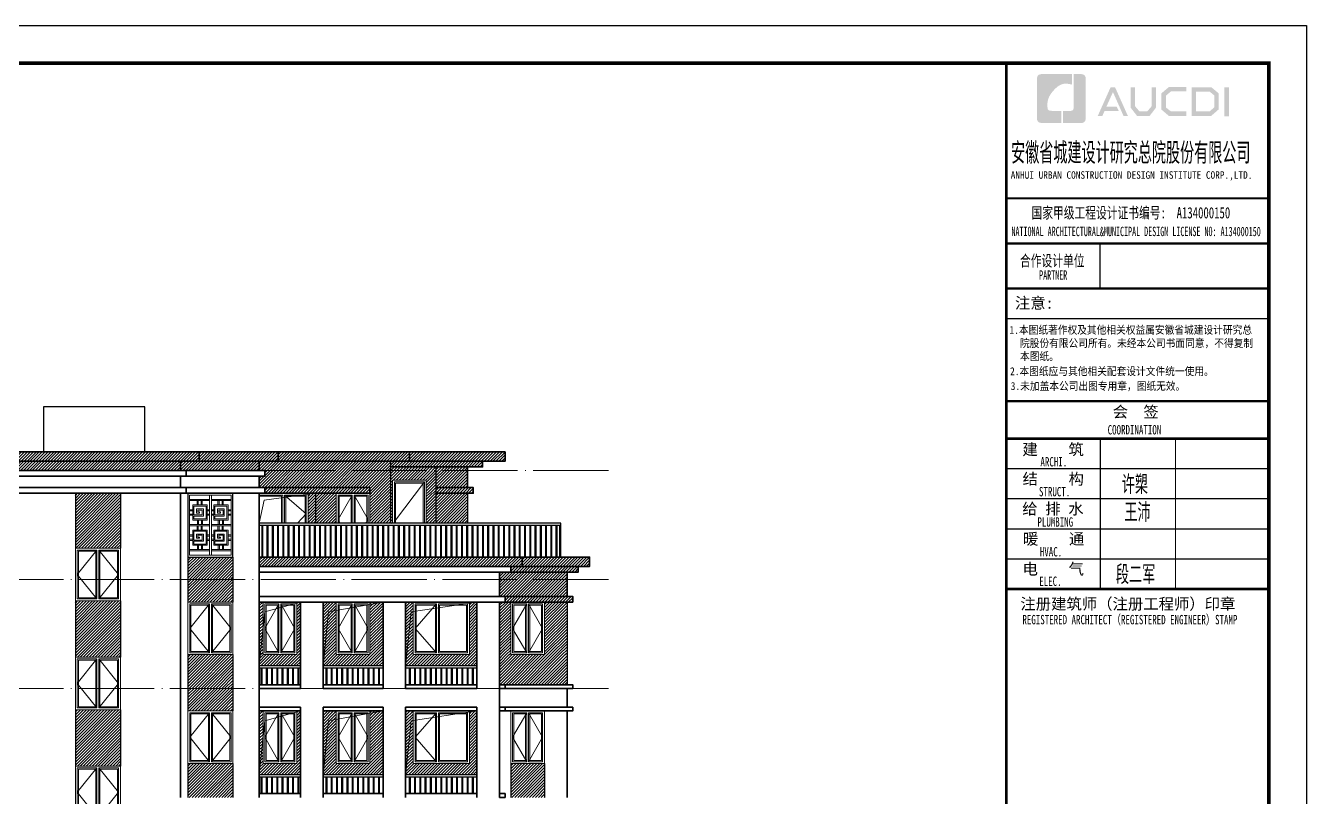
# Model space of a CAD drawing. Extents: x -518115 to 790560, y -210384 to 1628073.
# Drawn here: x 456292 to 490414, y 63640 to 84190 of the extents above; entities that cross this region are included whole.
import ezdxf
from ezdxf.xclip import XClip

# ---------------------------------------------------------------- set-up
doc = ezdxf.new("R2010")
doc.units = 0
doc.header["$LTSCALE"] = 1000
doc.header["$MEASUREMENT"] = 0
doc.header["$XCLIPFRAME"] = 0
doc.linetypes.add('DOTE', pattern=[2.42, 2, -0.2, 0.02, -0.2])
for name, color, linetype in [('3-剖面填充（细）', 250, 'Continuous'), ('Stair-栏杆', 142, 'Continuous'), ('图框', 140, 'Continuous'), ('图签文字', 147, 'Continuous')]:
    doc.layers.add(name, color=color, linetype=linetype)
for name, color, linetype, lineweight in [('DOTE', 19, 'DOTE', 9), ('WINDOW', 144, 'Continuous', 15), ('立面-中轮廓线', 213, 'Continuous', 35), ('立面-普通轮廓', 7, 'Continuous', 18), ('立面-洞口示意', 152, 'Continuous', 13), ('立面-窗开启线', 250, 'Continuous', 13)]:
    doc.layers.add(name, color=color, linetype=linetype, lineweight=lineweight)
doc.layers.add('yichutu', color=7, linetype='Continuous', true_color=0xffffff, plot=False)
doc.styles.add('HT', font='')
doc.styles.add('建筑图签-1', font='', dxfattribs={"width": 0.7})
doc.styles.add('建筑图签-2', font='TXT.shx', dxfattribs={"width": 0.5, "bigfont": 'HZTXT.shx'})
doc.styles.get('HT').set_extended_font_data('SimHei')
doc.styles.get('建筑图签-1').set_extended_font_data('SimHei')
pattern_1 = [(45, (-92167.84, 13864.28), (-39.2886205, 39.2886205), [])]
pattern_2 = [(45, (-92167.84, 31264.28), (-39.2886205, 39.2886205), [])]
pattern_3 = [(45, (-92167.84, 34164.28), (-39.2886205, 39.2886205), [])]

# ---------------------------------------------------------------- blocks, each defined once
blk = doc.blocks.new('A$C608E1335')
at = {"layer": 'WINDOW'}
blk.add_lwpolyline([(50, 50), (850, 50), (850, -2050), (50, -2050)], close=True, dxfattribs=at)
at = {"layer": 'WINDOW', "color": 250}
blk.add_lwpolyline([(80, 20), (820, 20), (820, -2020), (80, -2020)], close=True, dxfattribs=at)
at = {"layer": '立面-普通轮廓'}
blk.add_lwpolyline([(0, 100), (900, 100), (900, -2100), (0, -2100)], close=True, dxfattribs=at)
at = {"layer": '立面-窗开启线', "color": 251, "ltscale": 0.5, "true_color": 0x636466}
blk.add_lwpolyline([(850, 50), (50, -1000), (850, -2050)], dxfattribs=at)
blk = doc.blocks.new('yct-841-594-84100-59399.9999999999-100-1000.0')
at = {"layer": 'yichutu', "color": 7, "true_color": 0xffffff}
blk.add_lwpolyline([(0, 0), (0, 59400), (84100, 59400), (84100, 0)], close=True, dxfattribs=at)
blk = doc.blocks.new('院标1')
h = blk.add_hatch(color=150)
h.dxf.hatch_style = 1
h.set_gradient(color1=(33, 113, 253), color2=(33, 113, 253), tint=1, name='INVCURVED')
edge = h.paths.add_edge_path()
edge.add_spline(control_points=[(116373, 648379), (116379, 648379), (116382, 648379), (116391, 648379), (116391, 648379), (116391, 648379), (116616, 648379), (116616, 648379), (116616, 648379), (116616, 648379), (116616, 648054), (116616, 648054), (116616, 648054), (116616, 648054), (116108, 648054), (116108, 648054), (116108, 648054), (116028, 648054), (115963, 648111), (115963, 648199), (115963, 648199), (115963, 648199), (115963, 649215), (115963, 649215), (115963, 649215), (115963, 649295), (116018, 649360), (116108, 649360), (116108, 649360), (116108, 649360), (116897, 649360), (116897, 649360), (116897, 649360), (116897, 649360), (116897, 649080), (116897, 649080), (116897, 649080), (116897, 649080), (116566, 649140), (116356, 648859), (116356, 648859), (116245, 648719), (116240, 648545), (116247, 648466), (116247, 648466), (116254, 648386), (116247, 648466), (116247, 648466), (116247, 648466), (116247, 648466), (116258, 648374), (116373, 648379)], knot_values=[0, 0, 0, 0, 0.071429, 0.071429, 0.071429, 0.107143, 0.142857, 0.142857, 0.142857, 0.178571, 0.214286, 0.214286, 0.214286, 0.25, 0.285714, 0.285714, 0.285714, 0.321429, 0.357143, 0.357143, 0.357143, 0.392857, 0.428571, 0.428571, 0.428571, 0.464286, 0.5, 0.5, 0.5, 0.535714, 0.571429, 0.571429, 0.571429, 0.607143, 0.642857, 0.642857, 0.642857, 0.678571, 0.714286, 0.714286, 0.714286, 0.75, 0.785714, 0.785714, 0.785714, 0.821429, 0.857143, 0.857143, 0.857143, 0.928571, 1, 1, 1, 1], degree=3, periodic=0)
h = blk.add_hatch(color=150)
h.dxf.hatch_style = 1
h.set_gradient(color1=(33, 113, 253), color2=(33, 113, 253), tint=1, name='INVCURVED')
edge = h.paths.add_edge_path()
edge.add_spline(control_points=[(117268, 649215), (117268, 649215), (117268, 648199), (117268, 648199), (117268, 648199), (117268, 648114), (117212, 648054), (117123, 648054), (117123, 648054), (117123, 648054), (116663, 648054), (116663, 648054), (116663, 648054), (116663, 648054), (116663, 648379), (116663, 648379), (116663, 648379), (116663, 648379), (116865, 648379), (116865, 648379), (116865, 648379), (116907, 648379), (116941, 648413), (116941, 648455), (116941, 648455), (116941, 648455), (116941, 649360), (116941, 649360), (116941, 649360), (116941, 649360), (117123, 649360), (117123, 649360), (117123, 649360), (117204, 649360), (117268, 649306), (117268, 649215)], knot_values=[0, 0, 0, 0, 0.1, 0.1, 0.1, 0.15, 0.2, 0.2, 0.2, 0.25, 0.3, 0.3, 0.3, 0.35, 0.4, 0.4, 0.4, 0.45, 0.5, 0.5, 0.5, 0.55, 0.6, 0.6, 0.6, 0.65, 0.7, 0.7, 0.7, 0.75, 0.8, 0.8, 0.8, 0.9, 1, 1, 1, 1], degree=3, periodic=0)
blk = doc.blocks.new('TK')
at = {"layer": '图框'}
h = blk.add_hatch(color=256, dxfattribs=at)
h.paths.add_polyline_path([(547288, 547072), (547414, 547072), (547414, 546302), (547288, 546302)])
h.paths.add_polyline_path([(546536, 546956), (546536, 546430), (546896, 546430), (547020, 546536), (547020, 546855), (546900, 546956)], flags=16)
h.paths.add_polyline_path([(546418, 547074), (546418, 546311), (546940, 546311), (547138, 546482), (547138, 546910), (546943, 547074)])
h.paths.add_polyline_path([(546275, 547077), (546275, 546962), (545868, 546962), (545735, 546851), (545735, 546531), (545868, 546429), (546277, 546429), (546277, 546307), (545813, 546307), (545611, 546481), (545611, 546910), (545809, 547077)])
h.paths.add_polyline_path([(544792, 547075), (544912, 547075), (544912, 546565), (545026, 546433), (545237, 546433), (545351, 546565), (545351, 547075), (545465, 547075), (545465, 546528), (545301, 546311), (544963, 546311), (544792, 546530)])
h.paths.add_polyline_path([(544260, 547074), (544377, 547074), (544719, 546310), (544603, 546310), (544322, 546944), (544147, 546556), (544418, 546556), (544479, 546440), (544098, 546440), (544039, 546308), (543916, 546308)])
for p, q in [((541480, 544114), (548480, 544114)), ((541480, 544114), (548480, 544114)), ((541480, 542914), (548480, 542914))]:
    blk.add_line(p, q, dxfattribs=at)
blk.add_lwpolyline([(465375, 548714), (549475, 548714), (549475, 489314), (465375, 489314)], close=True, dxfattribs=at)
blk.add_lwpolyline([(465375, 548714), (549475, 548714), (549475, 489314), (465375, 489314)], close=True, dxfattribs=at)
at = {"layer": '图框', "const_width": 100}
blk.add_lwpolyline([(548475, 490314), (548475, 547714), (467875, 547714), (467875, 490314)], close=True, dxfattribs=at)
at = {"layer": '图框'}
for points, const_width in [([(541480, 490314), (541480, 547714)], 70), ([(541480, 544114), (548480, 544114)], 60), ([(541480, 542914), (548480, 542914)], 60), ([(541480, 542914), (548480, 542914)], 60), ([(543980, 542914), (543980, 541714)], 35), ([(541480, 541714), (548480, 541714)], 60), ([(541480, 541714), (548480, 541714)], 60), ([(541480, 540913), (548480, 540913)], 35), ([(541488, 538714), (548488, 538714)], 60), ([(541488, 537714), (548488, 537714)], 70), ([(541488, 537714), (548488, 537714)], 70), ([(543988, 537714), (543988, 533714)], 35), ([(545988, 537714), (545988, 533714)], 35), ([(541488, 536914), (548488, 536914)], 35), ([(541488, 536114), (548488, 536114)], 35), ([(541488, 535314), (548488, 535314)], 35), ([(541488, 534514), (548488, 534514)], 35), ([(541488, 533714), (548488, 533714)], 70)]:
    blk.add_lwpolyline(points, dxfattribs=dict(at, const_width=const_width))
blk.add_blockref('院标1', (426331, -101935))
for s, height, style, width, p in [('ANHUI URBAN CONSTRUCTION DESIGN INSTITUTE CORP.,LTD.', 200, '建筑图签-1', 0.91, (541598, 544636)), ('NATIONAL ARCHITECTURAL&MUNICIPAL DESIGN LICENSE NO: A134000150', 250, '建筑图签-1', 0.6, (541617, 543108)), ('PARTNER', 250, '建筑图签-1', 0.6, (542355, 541947)), ('1.本图纸著作权及其他相关权益属安徽省城建设计研究总', 210, 'HT', 0.88, (541566, 540507)), ('院股份有限公司所有。未经本公司书面同意，不得复制', 210, 'HT', 0.88, (541845, 540153)), ('本图纸。', 210, 'HT', 0.88, (541845, 539803)), (' 2.本图纸应与其他相关配套设计文件统一使用。 ', 210, 'HT', 0.88, (541455, 539406)), ('3.未加盖本公司出图专用章，图纸无效。', 210, 'HT', 0.88, (541598, 539011)), ('COORDINATION', 250, '建筑图签-1', 0.7, (544180, 537827)), ('ARCHI.', 250, '建筑图签-1', 0.7, (542389, 536975)), ('STRUCT.', 250, '建筑图签-1', 0.7, (542350, 536179)), ('PLUMBING', 250, '建筑图签-1', 0.7, (542309, 535372)), ('HVAC.', 250, '建筑图签-1', 0.7, (542374, 534579)), ('ELEC.', 250, '建筑图签-1', 0.7, (542358, 533794)), ('REGISTERED ARCHITECT（REGISTERED ENGINEER）STAMP', 250, '建筑图签-1', 0.7, (541909, 532772))]:
    blk.add_text(s, height=height, dxfattribs=dict(at, style=style, width=width)).set_placement(p)
at = {"layer": '图签文字', "color": 7, "style": '建筑图签-1'}
for s, height, width, p in [('安徽省城建设计研究总院股份有限公司', 500, 0.55, (541608, 545091)), ('国家甲级工程设计证书编号:  A134000150', 300, 0.7, (542152, 543581)), ('合作设计单位', 300, 0.7, (541845, 542304))]:
    blk.add_text(s, height=height, dxfattribs=dict(at, width=width)).set_placement(p)
for s, p in [('注意:', (541711, 541177)), ('会  签', (544315, 538281)), ('建    筑', (541910, 537280)), ('结    构', (541914, 536493)), ('给 排 水', (541905, 535699)), ('暖    通', (541923, 534896)), ('电    气', (541913, 534096)), ('注册建筑师（注册工程师）印章', (541855, 533167))]:
    blk.add_text(s, height=300, dxfattribs=at).set_placement(p)
at = {"layer": '图签文字', "color": 1, "style": '建筑图签-2', "width": 0.7}
for s, p in [('许槊', (544555, 536242)), ('王沛', (544626, 535501)), ('段二军', (544401, 533845))]:
    blk.add_text(s, height=500, dxfattribs=at).set_placement(p)
blk = doc.blocks.new('A$C666104A2')
at = {"layer": '立面-窗开启线', "color": 36, "ltscale": 0.5, "true_color": 0x88471b}
for p, q in [((0, -1700), (0, 0)), ((0, 0), (1200, 0)), ((1200, 0), (1200, -1700)), ((1155, -53), (45, -53)), ((45, -1647), (45, -53)), ((578, -164), (45, -164)), ((45, -196), (578, -196)), ((512, -313), (131, -313)), ((131, -313), (131, -717)), ((242, -313), (242, -196)), ((272, -196), (272, -313)), ((351, -313), (351, -196)), ((381, -196), (381, -313)), ((512, -717), (512, -313)), ((578, -53), (578, -1647)), ((629, -1647), (629, -53)), ((1155, -164), (629, -164)), ((629, -196), (1155, -196)), ((1070, -313), (689, -313)), ((689, -313), (689, -717)), ((800, -313), (800, -196)), ((830, -196), (830, -313)), ((909, -313), (909, -196)), ((939, -196), (939, -313)), ((1070, -717), (1070, -313)), ((1155, -53), (1155, -1647)), ((131, -441), (45, -441)), ((45, -473), (131, -473)), ((131, -558), (45, -558)), ((45, -589), (131, -589)), ((161, -577), (161, -345)), ((481, -345), (161, -345)), ((381, -577), (161, -577)), ((410, -610), (161, -610)), ((161, -684), (161, -610)), ((410, -420), (232, -420)), ((232, -529), (232, -420)), ((305, -529), (232, -529)), ((381, -452), (262, -452)), ((262, -497), (262, -452)), ((305, -497), (262, -497)), ((305, -529), (305, -497)), ((381, -577), (381, -452)), ((410, -610), (410, -420)), ((481, -684), (481, -345)), ((511, -473), (511, -441)), ((511, -441), (578, -441)), ((578, -473), (511, -473)), ((511, -589), (511, -558)), ((511, -558), (578, -558)), ((578, -589), (511, -589)), ((689, -441), (629, -441)), ((629, -473), (689, -473)), ((689, -558), (629, -558)), ((629, -589), (689, -589)), ((720, -577), (720, -345)), ((1039, -345), (720, -345)), ((939, -577), (720, -577)), ((969, -610), (720, -610)), ((720, -684), (720, -610)), ((969, -420), (790, -420)), ((790, -529), (790, -420)), ((863, -529), (790, -529)), ((939, -452), (820, -452)), ((820, -497), (820, -452)), ((863, -497), (820, -497)), ((863, -529), (863, -497)), ((939, -577), (939, -452)), ((969, -610), (969, -420)), ((1039, -684), (1039, -345)), ((1069, -473), (1069, -441)), ((1069, -441), (1155, -441)), ((1155, -473), (1069, -473)), ((1069, -589), (1069, -558)), ((1069, -558), (1155, -558)), ((1155, -589), (1069, -589)), ((578, -834), (45, -834)), ((45, -866), (578, -866)), ((131, -717), (512, -717)), ((512, -983), (131, -983)), ((131, -983), (131, -1386)), ((481, -684), (161, -684)), ((161, -1247), (161, -1015)), ((481, -1015), (161, -1015)), ((242, -983), (242, -866)), ((250, -717), (250, -834)), ((272, -866), (272, -983)), ((280, -834), (280, -717)), ((351, -983), (351, -866)), ((360, -717), (360, -834)), ((381, -866), (381, -983)), ((390, -834), (390, -717)), ((481, -1354), (481, -1015)), ((512, -1386), (512, -983)), ((1155, -834), (629, -834)), ((629, -866), (1155, -866)), ((689, -717), (1070, -717)), ((1070, -983), (689, -983)), ((689, -983), (689, -1386)), ((1039, -684), (720, -684)), ((720, -1247), (720, -1015)), ((1039, -1015), (720, -1015)), ((800, -983), (800, -866)), ((808, -717), (808, -834)), ((830, -866), (830, -983)), ((838, -834), (838, -717)), ((909, -983), (909, -866)), ((919, -717), (919, -834)), ((939, -866), (939, -983)), ((949, -834), (949, -717)), ((1039, -1354), (1039, -1015)), ((1070, -1386), (1070, -983)), ((131, -1111), (45, -1111)), ((45, -1143), (131, -1143)), ((131, -1227), (45, -1227)), ((45, -1259), (131, -1259)), ((381, -1247), (161, -1247)), ((410, -1279), (161, -1279)), ((161, -1354), (161, -1279)), ((481, -1354), (161, -1354)), ((410, -1090), (232, -1090)), ((232, -1199), (232, -1090)), ((305, -1199), (232, -1199)), ((381, -1122), (262, -1122)), ((262, -1167), (262, -1122)), ((305, -1167), (262, -1167)), ((305, -1199), (305, -1167)), ((381, -1247), (381, -1122)), ((410, -1279), (410, -1090)), ((511, -1143), (511, -1111)), ((511, -1111), (578, -1111)), ((578, -1143), (511, -1143)), ((511, -1259), (511, -1227)), ((511, -1227), (578, -1227)), ((578, -1259), (511, -1259)), ((689, -1111), (629, -1111)), ((629, -1143), (689, -1143)), ((689, -1227), (629, -1227)), ((629, -1259), (689, -1259)), ((939, -1247), (720, -1247)), ((969, -1279), (720, -1279)), ((720, -1354), (720, -1279)), ((1039, -1354), (720, -1354)), ((969, -1090), (790, -1090)), ((790, -1199), (790, -1090)), ((863, -1199), (790, -1199)), ((939, -1122), (820, -1122)), ((820, -1167), (820, -1122)), ((863, -1167), (820, -1167)), ((863, -1199), (863, -1167)), ((939, -1247), (939, -1122)), ((969, -1279), (969, -1090)), ((1069, -1143), (1069, -1111)), ((1069, -1111), (1155, -1111)), ((1155, -1143), (1069, -1143)), ((1069, -1259), (1069, -1227)), ((1069, -1227), (1155, -1227)), ((1155, -1259), (1069, -1259)), ((0, -1700), (1200, -1700)), ((578, -1503), (45, -1503)), ((45, -1535), (578, -1535)), ((45, -1647), (1155, -1647)), ((131, -1386), (512, -1386)), ((250, -1386), (250, -1503)), ((280, -1503), (280, -1386)), ((360, -1386), (360, -1503)), ((390, -1503), (390, -1386)), ((1155, -1503), (629, -1503)), ((629, -1535), (1155, -1535)), ((689, -1386), (1070, -1386)), ((808, -1386), (808, -1503)), ((838, -1503), (838, -1386)), ((919, -1386), (919, -1503)), ((949, -1503), (949, -1386))]:
    blk.add_line(p, q, dxfattribs=at)
blk = doc.blocks.new('A$C1B273453')
at = {"layer": 'WINDOW'}
for points in [[(50, 1350), (575, 1350), (575, 50), (50, 50)], [(1150, 1350), (625, 1350), (625, 50), (1150, 50)]]:
    blk.add_lwpolyline(points, close=True, dxfattribs=at)
at = {"layer": 'WINDOW', "color": 250}
for points in [[(80, 1320), (545, 1320), (545, 80), (80, 80)], [(1120, 1320), (655, 1320), (655, 80), (1120, 80)]]:
    blk.add_lwpolyline(points, close=True, dxfattribs=at)
at = {"layer": '立面-普通轮廓'}
blk.add_lwpolyline([(1200, 1400), (0, 1400), (0, 0), (1200, 0)], close=True, dxfattribs=at)
at = {"layer": '立面-窗开启线', "color": 251, "ltscale": 0.5, "true_color": 0x636466}
for points in [[(575, 1350), (50, 700), (575, 50)], [(625, 1350), (1150, 700), (625, 50)]]:
    blk.add_lwpolyline(points, dxfattribs=at)
blk = doc.blocks.new('A$C1F9D7F8A')
at = {"layer": 'WINDOW'}
for points in [[(-1450, 1350), (-875, 1350), (-875, 50), (-1450, 50)], [(-50, 1350), (-825, 1350), (-825, 50), (-50, 50)]]:
    blk.add_lwpolyline(points, close=True, dxfattribs=at)
at = {"layer": 'WINDOW', "color": 250}
for points in [[(-1420, 1320), (-905, 1320), (-905, 80), (-1420, 80)], [(-80, 1320), (-795, 1320), (-795, 80), (-80, 80)]]:
    blk.add_lwpolyline(points, close=True, dxfattribs=at)
at = {"layer": '立面-普通轮廓'}
blk.add_lwpolyline([(0, 1400), (-1500, 1400), (-1500, 0), (0, 0)], close=True, dxfattribs=at)
at = {"layer": '立面-窗开启线', "color": 251, "ltscale": 0.5, "true_color": 0x636466}
blk.add_lwpolyline([(-875, 1350), (-1450, 700), (-875, 50)], dxfattribs=at)
blk = doc.blocks.new('A$C318717E3')
at = {"layer": 'WINDOW'}
for points in [[(50, 1350), (425, 1350), (425, 50), (50, 50)], [(850, 1350), (475, 1350), (475, 50), (850, 50)]]:
    blk.add_lwpolyline(points, close=True, dxfattribs=at)
at = {"layer": 'WINDOW', "color": 250}
for points in [[(80, 1320), (395, 1320), (395, 80), (80, 80)], [(820, 1320), (505, 1320), (505, 80), (820, 80)]]:
    blk.add_lwpolyline(points, close=True, dxfattribs=at)
at = {"layer": '立面-普通轮廓'}
blk.add_lwpolyline([(0, 1400), (900, 1400), (900, 0), (0, 0)], close=True, dxfattribs=at)
at = {"layer": '立面-窗开启线', "color": 251, "ltscale": 0.5, "true_color": 0x636466}
for points in [[(425, 1350), (50, 700), (425, 50)], [(475, 1350), (850, 700), (475, 50)]]:
    blk.add_lwpolyline(points, dxfattribs=at)
blk = doc.blocks.new('A$C043C10FA')
at = {"layer": 'WINDOW'}
for points in [[(50, -50), (625, -50), (625, -1175), (50, -1175)], [(675, -50), (1725, -50), (1725, -1175), (675, -1175)], [(2350, -50), (1775, -50), (1775, -1175), (2350, -1175)], [(50, -1225), (2350, -1225), (2350, -1650), (50, -1650)]]:
    blk.add_lwpolyline(points, close=True, dxfattribs=at)
at = {"layer": 'WINDOW', "color": 250}
for points in [[(80, -80), (595, -80), (595, -1145), (80, -1145)], [(705, -80), (1695, -80), (1695, -1145), (705, -1145)], [(2320, -80), (1805, -80), (1805, -1145), (2320, -1145)], [(80, -1255), (2320, -1255), (2320, -1620), (80, -1620)]]:
    blk.add_lwpolyline(points, close=True, dxfattribs=at)
at = {"layer": '立面-普通轮廓'}
blk.add_lwpolyline([(0, 0), (2400, 0), (2400, -1700), (0, -1700)], close=True, dxfattribs=at)
at = {"layer": '立面-窗开启线', "color": 251, "ltscale": 0.5, "true_color": 0x636466}
for points in [[(625, -50), (50, -550), (625, -1175)], [(1775, -50), (2350, -550), (1775, -1175)]]:
    blk.add_lwpolyline(points, dxfattribs=at)
blk = doc.blocks.new('HFHFHHTHFHF')
blk.add_blockref('A$C1B273453', (549784, 34711))

msp = doc.modelspace()

# ---------------------------------------------------------------- hatches: boundary and pattern name
at = {"layer": '3-剖面填充（细）'}
h = msp.add_hatch(dxfattribs=at)
h.set_pattern_fill('ANSI31', color=256, scale=35)
h.set_pattern_definition([(45, (7750, 26564.28), (-39.2886205, 39.2886205), [])])
h.paths.add_polyline_path([(462516.6, 72340.3), (453716.6, 72340.3), (453716.6, 72590.3), (447866.6, 72590.3), (447866.6, 72840.3), (469066.6, 72840.3), (469066.6, 72590.3), (462516.6, 72590.3)])
h = msp.add_hatch(dxfattribs=at)
h.set_pattern_fill('ANSI31', color=256, scale=35)
h.set_pattern_definition([(45, (-96769.42, 37037.277), (-39.2886205, 39.2886205), [])])
h.paths.add_polyline_path([(466966.6, 72090.3), (466966.6, 71740.3), (468216.6, 71740.3), (468216.5, 71890.3), (468066.6, 71890.3), (468066.6, 72440.3), (468466.6, 72440.3), (468466.6, 72590.3), (462516.2, 72590.3), (462516.4, 72340.3), (462666.6, 72340.3), (462666.6, 72190.3), (462516.5, 72190.3), (462516.8, 71890.3), (462666.6, 71890.3), (462666.6, 71740.3), (466066.6, 71740.3), (466066.6, 72090.3)])
h = msp.add_hatch(dxfattribs=at)
h.set_pattern_fill('ANSI31', color=256, scale=35)
h.set_pattern_definition([(45, (-63169.416, 36187.31), (-39.2886205, 39.2886205), [])])
h.paths.add_polyline_path([(457616.4, 70275.3), (458816.8, 70275.3), (458817.4, 71740.3), (457617, 71740.3)])
h = msp.add_hatch(dxfattribs=at)
h.set_pattern_fill('ANSI31', color=256, scale=35)
h.set_pattern_definition([(45, (-2299.99, 25464.264), (-39.2886205, 39.2886205), [])])
h.paths.add_polyline_path([(464566.6, 70940.3), (464566.6, 71740.3), (463816.6, 71740.3), (463816.6, 70940.3)])
h = msp.add_hatch(dxfattribs=at)
h.set_pattern_fill('ANSI31', color=256, scale=35)
h.set_pattern_definition([(45, (-3750, 25464.264), (-39.2886205, 39.2886205), [])])
h.paths.add_polyline_path([(466066.6, 70940.3), (466066.6, 71740.3), (465466.6, 71740.3), (465466.6, 70940.3)])
h = msp.add_hatch(dxfattribs=at)
h.set_pattern_fill('ANSI31', color=256, scale=35)
h.set_pattern_definition([(45, (-4950, 25464.264), (-39.2886205, 39.2886205), [])])
h.paths.add_polyline_path([(468066.6, 70940.3), (468066.6, 71740.3), (466966.6, 71740.3), (466966.6, 70940.3)])
h = msp.add_hatch(dxfattribs=at)
h.set_pattern_fill('ANSI31', color=256, scale=35)
h.set_pattern_definition([(45, (-60169.42, 36187.28), (-39.2886205, 39.2886205), [])])
h.paths.add_polyline_path([(461816.6, 70340.3), (461816.6, 70040.3), (460616.6, 70040.3), (460616.6, 70340.3), (460616.4, 70340.3), (460616.2, 69440.3), (461816.6, 69440.3), (461816.8, 70340.3)])
h = msp.add_hatch(dxfattribs=at)
h.set_pattern_fill('ANSI31', color=256, scale=35)
h.set_pattern_definition([(45, (-2650, 23764.28), (-39.2886205, 39.2886205), [])])
h.paths.add_polyline_path([(462516.6, 69790.3), (469216.6, 69790.3), (469216.6, 69640.3), (468916.6, 69640.3), (468916.6, 68990.3), (469066.6, 68990.3), (469066.6, 68840.3), (470866.6, 68840.3), (470866.6, 68990.3), (470716.6, 68990.3), (470716.6, 69640.3), (471016.6, 69640.3), (471016.6, 69790.3), (471316.6, 69790.3), (471316.6, 70040.3), (462516.6, 70040.3), (462516.6, 69790.3)])
h = msp.add_hatch(dxfattribs=at)
h.set_pattern_fill('ANSI31', color=256, scale=35)
h.set_pattern_definition([(45, (-91369.42, 35587.28), (-39.2886205, 39.2886205), [])])
h.paths.add_polyline_path([(460616.1, 69440.3), (461816.4, 69440.3), (461817, 68840.3), (460616.6, 68840.3)])
h = msp.add_hatch(dxfattribs=at)
h.set_pattern_fill('ANSI31', color=256, scale=35)
h.set_pattern_definition([(45, (-63169.42, 33322.28), (-39.2886205, 39.2886205), [])])
h.paths.add_polyline_path([(457616.4, 67375.3), (458816.8, 67375.3), (458817.4, 68875.3), (457617, 68875.3)])
h = msp.add_hatch(dxfattribs=at)
h.set_pattern_fill('ANSI31', color=256, scale=35)
h.set_pattern_definition(pattern_3)
h.paths.add_polyline_path([(462616.6, 67440.3), (462516.6, 67440.3), (462516.6, 68840.3), (462616.6, 68840.3)])
h = msp.add_hatch(dxfattribs=at)
h.set_pattern_fill('ANSI31', color=256, scale=35)
h.set_pattern_definition(pattern_3)
h.paths.add_polyline_path([(463616.6, 67440.3), (463516.6, 67440.3), (463516.6, 68840.3), (463616.6, 68840.3)])
h = msp.add_hatch(dxfattribs=at)
h.set_pattern_fill('ANSI31', color=256, scale=35)
h.set_pattern_definition(pattern_3)
h.paths.add_polyline_path([(464566.6, 67440.3), (464216.6, 67440.3), (464216.6, 68840.3), (464566.6, 68840.3)])
h = msp.add_hatch(dxfattribs=at)
h.set_pattern_fill('ANSI31', color=256, scale=35)
h.set_pattern_definition(pattern_3)
h.paths.add_polyline_path([(465816.6, 67440.3), (465466.6, 67440.3), (465466.6, 68840.3), (465816.6, 68840.3)])
h = msp.add_hatch(dxfattribs=at)
h.set_pattern_fill('ANSI31', color=256, scale=35)
h.set_pattern_definition(pattern_3)
h.paths.add_polyline_path([(466616.6, 67440.3), (466416.6, 67440.3), (466416.6, 68840.3), (466616.6, 68840.3)])
h = msp.add_hatch(dxfattribs=at)
h.set_pattern_fill('ANSI31', color=256, scale=35)
h.set_pattern_definition(pattern_3)
h.paths.add_polyline_path([(468316.6, 67440.3), (468116.6, 67440.3), (468116.6, 68840.3), (468316.6, 68840.3)])
h = msp.add_hatch(dxfattribs=at)
h.set_pattern_fill('ANSI31', color=256, scale=35)
h.set_pattern_definition(pattern_1)
h.paths.add_polyline_path([(469216.5, 67440.3), (468916.6, 67440.3), (468916.6, 68840.3), (469216.5, 68840.3)])
h = msp.add_hatch(dxfattribs=at)
h.set_pattern_fill('ANSI31', color=256, scale=35)
h.set_pattern_definition(pattern_1)
h.paths.add_polyline_path([(470716.6, 67440.3), (470116.5, 67440.3), (470116.5, 68840.3), (470716.6, 68840.3)])
h = msp.add_hatch(dxfattribs=at)
h.set_pattern_fill('ANSI31', color=256, scale=35)
h.set_pattern_definition([(45, (-91369.42, 33287.28), (-39.2886205, 39.2886205), [])])
h.paths.add_polyline_path([(461817, 66540.3), (460616.6, 66540.3), (460615.8, 67440.3), (461816.2, 67440.3)])
h = msp.add_hatch(dxfattribs=at)
h.set_pattern_fill('ANSI31', color=256, scale=35)
h.set_pattern_definition(pattern_3)
h.paths.add_polyline_path([(463616.6, 67140.3), (462516.6, 67140.3), (462516.6, 67440.3), (463616.6, 67440.3)])
h = msp.add_hatch(dxfattribs=at)
h.set_pattern_fill('ANSI31', color=256, scale=35)
h.set_pattern_definition(pattern_3)
h.paths.add_polyline_path([(465816.6, 67140.3), (464216.6, 67140.3), (464216.6, 67440.3), (465816.6, 67440.3)])
h = msp.add_hatch(dxfattribs=at)
h.set_pattern_fill('ANSI31', color=256, scale=35)
h.set_pattern_definition(pattern_3)
h.paths.add_polyline_path([(468316.6, 67140.3), (466416.6, 67140.3), (466416.6, 67440.3), (468316.6, 67440.3)])
h = msp.add_hatch(dxfattribs=at)
h.set_pattern_fill('ANSI31', color=256, scale=35)
h.set_pattern_definition(pattern_1)
h.paths.add_polyline_path([(470716.9, 66640.3), (468916.9, 66640.3), (468916.2, 67440.3), (470716.2, 67440.3)])
h = msp.add_hatch(dxfattribs=at)
h.set_pattern_fill('ANSI31', color=256, scale=35)
h.set_pattern_definition([(45, (-91369.42, 32687.28), (-39.2886205, 39.2886205), [])])
h.paths.add_polyline_path([(460616.1, 66540.3), (461816.4, 66540.3), (461817, 65940.3), (460616.6, 65940.3)])
h = msp.add_hatch(dxfattribs=at)
h.set_pattern_fill('ANSI31', color=256, scale=35)
h.set_pattern_definition([(45, (-63169.42, 30422.28), (-39.2886205, 39.2886205), [])])
h.paths.add_polyline_path([(457616.4, 64475.3), (458816.8, 64475.3), (458817.4, 65975.3), (457617, 65975.3)])
h = msp.add_hatch(dxfattribs=at)
h.set_pattern_fill('ANSI31', color=256, scale=35)
h.set_pattern_definition(pattern_2)
h.paths.add_polyline_path([(462616.6, 64540.3), (462516.6, 64540.3), (462516.6, 65940.3), (462616.6, 65940.3)])
h = msp.add_hatch(dxfattribs=at)
h.set_pattern_fill('ANSI31', color=256, scale=35)
h.set_pattern_definition(pattern_2)
h.paths.add_polyline_path([(463616.6, 64540.3), (463516.6, 64540.3), (463516.6, 65940.3), (463616.6, 65940.3)])
h = msp.add_hatch(dxfattribs=at)
h.set_pattern_fill('ANSI31', color=256, scale=35)
h.set_pattern_definition(pattern_2)
h.paths.add_polyline_path([(464566.6, 64540.3), (464216.6, 64540.3), (464216.6, 65940.3), (464566.6, 65940.3)])
h = msp.add_hatch(dxfattribs=at)
h.set_pattern_fill('ANSI31', color=256, scale=35)
h.set_pattern_definition(pattern_2)
h.paths.add_polyline_path([(465816.6, 64540.3), (465466.6, 64540.3), (465466.6, 65940.3), (465816.6, 65940.3)])
h = msp.add_hatch(dxfattribs=at)
h.set_pattern_fill('ANSI31', color=256, scale=35)
h.set_pattern_definition(pattern_2)
h.paths.add_polyline_path([(466616.6, 64540.3), (466416.6, 64540.3), (466416.6, 65940.3), (466616.6, 65940.3)])
h = msp.add_hatch(dxfattribs=at)
h.set_pattern_fill('ANSI31', color=256, scale=35)
h.set_pattern_definition(pattern_2)
h.paths.add_polyline_path([(468316.6, 64540.3), (468116.6, 64540.3), (468116.6, 65940.3), (468316.6, 65940.3)])
h = msp.add_hatch(dxfattribs=at)
h.set_pattern_fill('ANSI31', color=256, scale=35)
h.set_pattern_definition([(45, (-91369.42, 30387.28), (-39.2886205, 39.2886205), [])])
h.paths.add_polyline_path([(461817, 63640.3), (460616.6, 63640.3), (460615.8, 64540.3), (461816.2, 64540.3)])
h = msp.add_hatch(dxfattribs=at)
h.set_pattern_fill('ANSI31', color=256, scale=35)
h.set_pattern_definition(pattern_2)
h.paths.add_polyline_path([(463616.6, 64240.3), (462516.6, 64240.3), (462516.6, 64540.3), (463616.6, 64540.3)])
h = msp.add_hatch(dxfattribs=at)
h.set_pattern_fill('ANSI31', color=256, scale=35)
h.set_pattern_definition(pattern_2)
h.paths.add_polyline_path([(465816.6, 64240.3), (464216.6, 64240.3), (464216.6, 64540.3), (465816.6, 64540.3)])
h = msp.add_hatch(dxfattribs=at)
h.set_pattern_fill('ANSI31', color=256, scale=35)
h.set_pattern_definition(pattern_2)
h.paths.add_polyline_path([(468316.6, 64240.3), (466416.6, 64240.3), (466416.6, 64540.3), (468316.6, 64540.3)])
h = msp.add_hatch(dxfattribs=at)
h.set_pattern_fill('ANSI31', color=256, scale=35)
h.set_pattern_definition([(45, (-99669.325, 30387.28), (-39.2886205, 39.2886205), [])])
h.paths.add_polyline_path([(470116.9, 63640.3), (469216.9, 63640.3), (469216.1, 64540.3), (470116.1, 64540.3)])

# ---------------------------------------------------------------- linework, layer by layer
at = {"color": 7}
for p, q in [((466016.6, 72590.3), (466016.6, 70940.3)), ((467216.6, 72440.3), (467216.6, 70940.3)), ((464016.6, 71740.3), (464016.6, 70940.3)), ((468066.6, 71740.3), (468066.6, 70940.3)), ((470716.6, 68840.3), (470716.6, 66640.5))]:
    msp.add_line(p, q, dxfattribs=at)
msp.add_lwpolyline([(459466.6, 72840.3), (459466.6, 74040.3), (456766.6, 74040.3), (456766.6, 72840.3)], dxfattribs=at)
msp.add_lwpolyline([(461816.6, 71740.3), (460616.6, 71740.3), (460616.6, 70040.3), (461816.6, 70040.3)], close=True)
at = {"layer": '3-剖面填充（细）'}
for p, q in [((457616.6, 71740.3), (457616.6, 70275.3)), ((458816.6, 71740.3), (458816.6, 70275.3)), ((460616.6, 70040.3), (460616.6, 69440.3)), ((461816.6, 70040.3), (461816.6, 69440.3)), ((460616.6, 69440.3), (460616.6, 68840.3)), ((461816.6, 69440.3), (461816.6, 68840.3)), ((457616.6, 68875.3), (457616.6, 67375.3)), ((458816.6, 68875.3), (458816.6, 67375.3)), ((460616.6, 67440.3), (460616.6, 66540.3)), ((461816.6, 67440.3), (461816.6, 66540.3)), ((460616.6, 66540.3), (460616.6, 65940.3)), ((461816.6, 66540.3), (461816.6, 65940.3)), ((457616.6, 65975.3), (457616.6, 64475.3)), ((458816.6, 65975.3), (458816.6, 64475.3)), ((460616.6, 64540.3), (460616.6, 63640.3)), ((461816.6, 64540.3), (461816.6, 63640.3)), ((469216.5, 64540.3), (469216.5, 63640.3)), ((470116.5, 64540.3), (470116.5, 63640.3))]:
    msp.add_line(p, q, dxfattribs=at)
at = {"layer": 'DOTE', "linetype": 'DOTE'}
for p, q in [((471816.6, 72340.3), (419416.6, 72340.3)), ((471816.6, 69440.3), (419416.6, 69440.3)), ((471816.6, 66540.3), (419416.6, 66540.3))]:
    msp.add_line(p, q, dxfattribs=at)
at = {"layer": 'Stair-栏杆'}
for p, q in [((470546.6, 70940.3), (462516.6, 70940.3)), ((470546.6, 70880.3), (462516.6, 70880.3)), ((463616.6, 67140.3), (462516.6, 67140.3)), ((463616.6, 67080.3), (462516.6, 67080.3)), ((465816.6, 67140.3), (464216.6, 67140.3)), ((465816.6, 67080.3), (464216.6, 67080.3)), ((468316.6, 67140.3), (466416.6, 67140.3)), ((468316.6, 67080.3), (466416.6, 67080.3)), ((463616.6, 64240.3), (462516.6, 64240.3)), ((463616.6, 64180.3), (462516.6, 64180.3)), ((465816.6, 64240.3), (464216.6, 64240.3)), ((465816.6, 64180.3), (464216.6, 64180.3)), ((468316.6, 64240.3), (466416.6, 64240.3)), ((468316.6, 64180.3), (466416.6, 64180.3))]:
    msp.add_line(p, q, dxfattribs=at)
for points in [[(462581.6, 70880.3), (462581.6, 70040.3)], [(462611.6, 70040.3), (462611.6, 70880.3)], [(462721.6, 70880.3), (462721.6, 70040.3)], [(462751.6, 70040.3), (462751.6, 70880.3)], [(462861.6, 70880.3), (462861.6, 70040.3)], [(462891.6, 70040.3), (462891.6, 70880.3)], [(463001.6, 70880.3), (463001.6, 70040.3)], [(463031.6, 70040.3), (463031.6, 70880.3)], [(463141.6, 70880.3), (463141.6, 70040.3)], [(463171.6, 70040.3), (463171.6, 70880.3)], [(463281.6, 70880.3), (463281.6, 70040.3)], [(463311.6, 70040.3), (463311.6, 70880.3)], [(463421.6, 70880.3), (463421.6, 70040.3)], [(463451.6, 70040.3), (463451.6, 70880.3)], [(463561.6, 70880.3), (463561.6, 70040.3)], [(463591.6, 70040.3), (463591.6, 70880.3)], [(463701.6, 70880.3), (463701.6, 70040.3)], [(463731.6, 70040.3), (463731.6, 70880.3)], [(463841.6, 70880.3), (463841.6, 70040.3)], [(463871.6, 70040.3), (463871.6, 70880.3)], [(463981.6, 70880.3), (463981.6, 70040.3)], [(464011.6, 70040.3), (464011.6, 70880.3)], [(464121.6, 70880.3), (464121.6, 70040.3)], [(464151.6, 70040.3), (464151.6, 70880.3)], [(464261.6, 70880.3), (464261.6, 70040.3)], [(464291.6, 70040.3), (464291.6, 70880.3)], [(464401.6, 70880.3), (464401.6, 70040.3)], [(464431.6, 70040.3), (464431.6, 70880.3)], [(464541.6, 70880.3), (464541.6, 70040.3)], [(464571.6, 70040.3), (464571.6, 70880.3)], [(464681.6, 70880.3), (464681.6, 70040.3)], [(464711.6, 70040.3), (464711.6, 70880.3)], [(464821.6, 70880.3), (464821.6, 70040.3)], [(464851.6, 70040.3), (464851.6, 70880.3)], [(464961.6, 70880.3), (464961.6, 70040.3)], [(464991.6, 70040.3), (464991.6, 70880.3)], [(465101.6, 70880.3), (465101.6, 70040.3)], [(465131.6, 70040.3), (465131.6, 70880.3)], [(465241.6, 70880.3), (465241.6, 70040.3)], [(465271.6, 70040.3), (465271.6, 70880.3)], [(465381.6, 70880.3), (465381.6, 70040.3)], [(465411.6, 70040.3), (465411.6, 70880.3)], [(465521.6, 70880.3), (465521.6, 70040.3)], [(465551.6, 70040.3), (465551.6, 70880.3)], [(465661.6, 70880.3), (465661.6, 70040.3)], [(465691.6, 70040.3), (465691.6, 70880.3)], [(465801.6, 70880.3), (465801.6, 70040.3)], [(465831.6, 70040.3), (465831.6, 70880.3)], [(465941.6, 70880.3), (465941.6, 70040.3)], [(465971.6, 70040.3), (465971.6, 70880.3)], [(466081.6, 70880.3), (466081.6, 70040.3)], [(466111.6, 70040.3), (466111.6, 70880.3)], [(466221.6, 70880.3), (466221.6, 70040.3)], [(466251.6, 70040.3), (466251.6, 70880.3)], [(466361.6, 70880.3), (466361.6, 70040.3)], [(466391.6, 70040.3), (466391.6, 70880.3)], [(466501.6, 70880.3), (466501.6, 70040.3)], [(466531.6, 70040.3), (466531.6, 70880.3)], [(466641.6, 70880.3), (466641.6, 70040.3)], [(466671.6, 70040.3), (466671.6, 70880.3)], [(466781.6, 70880.3), (466781.6, 70040.3)], [(466811.6, 70040.3), (466811.6, 70880.3)], [(466921.6, 70880.3), (466921.6, 70040.3)], [(466951.6, 70040.3), (466951.6, 70880.3)], [(467061.6, 70880.3), (467061.6, 70040.3)], [(467091.6, 70040.3), (467091.6, 70880.3)], [(467201.6, 70880.3), (467201.6, 70040.3)], [(467231.6, 70040.3), (467231.6, 70880.3)], [(467341.6, 70880.3), (467341.6, 70040.3)], [(467371.6, 70040.3), (467371.6, 70880.3)], [(467481.6, 70880.3), (467481.6, 70040.3)], [(467511.6, 70040.3), (467511.6, 70880.3)], [(467621.6, 70880.3), (467621.6, 70040.3)], [(467651.6, 70040.3), (467651.6, 70880.3)], [(467761.6, 70880.3), (467761.6, 70040.3)], [(467791.6, 70040.3), (467791.6, 70880.3)], [(467901.6, 70880.3), (467901.6, 70040.3)], [(467931.6, 70040.3), (467931.6, 70880.3)], [(468041.6, 70880.3), (468041.6, 70040.3)], [(468071.6, 70040.3), (468071.6, 70880.3)], [(468181.6, 70880.3), (468181.6, 70040.3)], [(468211.6, 70040.3), (468211.6, 70880.3)], [(468321.6, 70880.3), (468321.6, 70040.3)], [(468351.6, 70040.3), (468351.6, 70880.3)], [(468461.6, 70880.3), (468461.6, 70040.3)], [(468491.6, 70040.3), (468491.6, 70880.3)], [(468601.6, 70880.3), (468601.6, 70040.3)], [(468631.6, 70040.3), (468631.6, 70880.3)], [(468741.6, 70880.3), (468741.6, 70040.3)], [(468771.6, 70040.3), (468771.6, 70880.3)], [(468881.6, 70880.3), (468881.6, 70040.3)], [(468911.6, 70040.3), (468911.6, 70880.3)], [(469021.6, 70880.3), (469021.6, 70040.3)], [(469051.6, 70040.3), (469051.6, 70880.3)], [(469161.6, 70880.3), (469161.6, 70040.3)], [(469191.6, 70040.3), (469191.6, 70880.3)], [(469301.6, 70880.3), (469301.6, 70040.3)], [(469331.6, 70040.3), (469331.6, 70880.3)], [(469441.6, 70880.3), (469441.6, 70040.3)], [(469471.6, 70040.3), (469471.6, 70880.3)], [(469581.6, 70880.3), (469581.6, 70040.3)], [(469611.6, 70040.3), (469611.6, 70880.3)], [(469721.6, 70880.3), (469721.6, 70040.3)], [(469751.6, 70040.3), (469751.6, 70880.3)], [(469861.6, 70880.3), (469861.6, 70040.3)], [(469891.6, 70040.3), (469891.6, 70880.3)], [(470001.6, 70880.3), (470001.6, 70040.3)], [(470031.6, 70040.3), (470031.6, 70880.3)], [(470141.6, 70880.3), (470141.6, 70040.3)], [(470171.6, 70040.3), (470171.6, 70880.3)], [(470281.6, 70880.3), (470281.6, 70040.3)], [(470311.6, 70040.3), (470311.6, 70880.3)], [(470421.6, 70880.3), (470421.6, 70040.3)], [(470451.6, 70040.3), (470451.6, 70880.3)], [(470516.6, 70880.3), (470516.6, 70040.3)], [(470546.6, 70040.3), (470546.6, 70940.3)], [(462561.6, 67080.3), (462561.6, 66640.3)], [(462591.6, 66640.3), (462591.6, 67080.3)], [(462701.6, 67080.3), (462701.6, 66640.3)], [(462731.6, 66640.3), (462731.6, 67080.3)], [(462841.6, 67080.3), (462841.6, 66640.3)], [(462871.6, 66640.3), (462871.6, 67080.3)], [(462981.6, 67080.3), (462981.6, 66640.3)], [(463011.6, 66640.3), (463011.6, 67080.3)], [(463121.6, 67080.3), (463121.6, 66640.3)], [(463151.6, 66640.3), (463151.6, 67080.3)], [(463261.6, 67080.3), (463261.6, 66640.3)], [(463291.6, 66640.3), (463291.6, 67080.3)], [(463401.6, 67080.3), (463401.6, 66640.3)], [(463431.6, 66640.3), (463431.6, 67080.3)], [(463541.6, 67080.3), (463541.6, 66640.3)], [(463571.6, 66640.3), (463571.6, 67080.3)], [(464291.6, 67080.3), (464291.6, 66640.3)], [(464321.6, 66640.3), (464321.6, 67080.3)], [(464431.6, 67080.3), (464431.6, 66640.3)], [(464461.6, 66640.3), (464461.6, 67080.3)], [(464571.6, 67080.3), (464571.6, 66640.3)], [(464601.6, 66640.3), (464601.6, 67080.3)], [(464711.6, 67080.3), (464711.6, 66640.3)], [(464741.6, 66640.3), (464741.6, 67080.3)], [(464851.6, 67080.3), (464851.6, 66640.3)], [(464881.6, 66640.3), (464881.6, 67080.3)], [(464991.6, 67080.3), (464991.6, 66640.3)], [(465021.6, 66640.3), (465021.6, 67080.3)], [(465131.6, 67080.3), (465131.6, 66640.3)], [(465161.6, 66640.3), (465161.6, 67080.3)], [(465271.6, 67080.3), (465271.6, 66640.3)], [(465301.6, 66640.3), (465301.6, 67080.3)], [(465411.6, 67080.3), (465411.6, 66640.3)], [(465441.6, 66640.3), (465441.6, 67080.3)], [(465551.6, 67080.3), (465551.6, 66640.3)], [(465581.6, 66640.3), (465581.6, 67080.3)], [(465691.6, 67080.3), (465691.6, 66640.3)], [(465721.6, 66640.3), (465721.6, 67080.3)], [(466511.6, 67080.3), (466511.6, 66640.3)], [(466541.6, 66640.3), (466541.6, 67080.3)], [(466651.6, 67080.3), (466651.6, 66640.3)], [(466681.6, 66640.3), (466681.6, 67080.3)], [(466791.6, 67080.3), (466791.6, 66640.3)], [(466821.6, 66640.3), (466821.6, 67080.3)], [(466931.6, 67080.3), (466931.6, 66640.3)], [(466961.6, 66640.3), (466961.6, 67080.3)], [(467071.6, 67080.3), (467071.6, 66640.3)], [(467101.6, 66640.3), (467101.6, 67080.3)], [(467211.6, 67080.3), (467211.6, 66640.3)], [(467241.6, 66640.3), (467241.6, 67080.3)], [(467351.6, 67080.3), (467351.6, 66640.3)], [(467381.6, 66640.3), (467381.6, 67080.3)], [(467491.6, 67080.3), (467491.6, 66640.3)], [(467521.6, 66640.3), (467521.6, 67080.3)], [(467631.6, 67080.3), (467631.6, 66640.3)], [(467661.6, 66640.3), (467661.6, 67080.3)], [(467771.6, 67080.3), (467771.6, 66640.3)], [(467801.6, 66640.3), (467801.6, 67080.3)], [(467911.6, 67080.3), (467911.6, 66640.3)], [(467941.6, 66640.3), (467941.6, 67080.3)], [(468051.6, 67080.3), (468051.6, 66640.3)], [(468081.6, 66640.3), (468081.6, 67080.3)], [(468191.6, 67080.3), (468191.6, 66640.3)], [(468221.6, 66640.3), (468221.6, 67080.3)], [(462561.6, 64180.3), (462561.6, 63740.3)], [(462591.6, 63740.3), (462591.6, 64180.3)], [(462701.6, 64180.3), (462701.6, 63740.3)], [(462731.6, 63740.3), (462731.6, 64180.3)], [(462841.6, 64180.3), (462841.6, 63740.3)], [(462871.6, 63740.3), (462871.6, 64180.3)], [(462981.6, 64180.3), (462981.6, 63740.3)], [(463011.6, 63740.3), (463011.6, 64180.3)], [(463121.6, 64180.3), (463121.6, 63740.3)], [(463151.6, 63740.3), (463151.6, 64180.3)], [(463261.6, 64180.3), (463261.6, 63740.3)], [(463291.6, 63740.3), (463291.6, 64180.3)], [(463401.6, 64180.3), (463401.6, 63740.3)], [(463431.6, 63740.3), (463431.6, 64180.3)], [(463541.6, 64180.3), (463541.6, 63740.3)], [(463571.6, 63740.3), (463571.6, 64180.3)], [(464291.6, 64180.3), (464291.6, 63740.3)], [(464321.6, 63740.3), (464321.6, 64180.3)], [(464431.6, 64180.3), (464431.6, 63740.3)], [(464461.6, 63740.3), (464461.6, 64180.3)], [(464571.6, 64180.3), (464571.6, 63740.3)], [(464601.6, 63740.3), (464601.6, 64180.3)], [(464711.6, 64180.3), (464711.6, 63740.3)], [(464741.6, 63740.3), (464741.6, 64180.3)], [(464851.6, 64180.3), (464851.6, 63740.3)], [(464881.6, 63740.3), (464881.6, 64180.3)], [(464991.6, 64180.3), (464991.6, 63740.3)], [(465021.6, 63740.3), (465021.6, 64180.3)], [(465131.6, 64180.3), (465131.6, 63740.3)], [(465161.6, 63740.3), (465161.6, 64180.3)], [(465271.6, 64180.3), (465271.6, 63740.3)], [(465301.6, 63740.3), (465301.6, 64180.3)], [(465411.6, 64180.3), (465411.6, 63740.3)], [(465441.6, 63740.3), (465441.6, 64180.3)], [(465551.6, 64180.3), (465551.6, 63740.3)], [(465581.6, 63740.3), (465581.6, 64180.3)], [(465691.6, 64180.3), (465691.6, 63740.3)], [(465721.6, 63740.3), (465721.6, 64180.3)], [(466511.6, 64180.3), (466511.6, 63740.3)], [(466541.6, 63740.3), (466541.6, 64180.3)], [(466651.6, 64180.3), (466651.6, 63740.3)], [(466681.6, 63740.3), (466681.6, 64180.3)], [(466791.6, 64180.3), (466791.6, 63740.3)], [(466821.6, 63740.3), (466821.6, 64180.3)], [(466931.6, 64180.3), (466931.6, 63740.3)], [(466961.6, 63740.3), (466961.6, 64180.3)], [(467071.6, 64180.3), (467071.6, 63740.3)], [(467101.6, 63740.3), (467101.6, 64180.3)], [(467211.6, 64180.3), (467211.6, 63740.3)], [(467241.6, 63740.3), (467241.6, 64180.3)], [(467351.6, 64180.3), (467351.6, 63740.3)], [(467381.6, 63740.3), (467381.6, 64180.3)], [(467491.6, 64180.3), (467491.6, 63740.3)], [(467521.6, 63740.3), (467521.6, 64180.3)], [(467631.6, 64180.3), (467631.6, 63740.3)], [(467661.6, 63740.3), (467661.6, 64180.3)], [(467771.6, 64180.3), (467771.6, 63740.3)], [(467801.6, 63740.3), (467801.6, 64180.3)], [(467911.6, 64180.3), (467911.6, 63740.3)], [(467941.6, 63740.3), (467941.6, 64180.3)], [(468051.6, 64180.3), (468051.6, 63740.3)], [(468081.6, 63740.3), (468081.6, 64180.3)], [(468191.6, 64180.3), (468191.6, 63740.3)], [(468221.6, 63740.3), (468221.6, 64180.3)]]:
    msp.add_lwpolyline(points, dxfattribs=at)
at = {"layer": '立面-中轮廓线', "color": 2}
for p, q in [((469066.6, 72840.3), (447866.6, 72840.3)), ((469066.6, 72590.3), (447866.6, 72590.3)), ((462666.6, 72340.3), (453566.6, 72340.3)), ((468066.6, 72440.3), (466016.6, 72440.3)), ((462666.6, 72190.3), (453566.6, 72190.3)), ((462516.6, 71890.3), (453716.6, 71890.3)), ((462516.6, 71740.3), (453716.6, 71740.3)), ((468066.6, 71890.3), (467216.6, 71890.3)), ((468066.6, 71740.3), (467216.6, 71740.3)), ((470716.6, 70040.3), (462516.6, 70040.3)), ((471016.6, 69790.3), (462516.6, 69790.3)), ((470716.6, 69640.3), (462516.6, 69640.3)), ((470716.6, 68990.3), (462516.6, 68990.3)), ((470716.6, 68840.3), (462516.6, 68840.3)), ((470716.6, 66640.5), (468916.6, 66640.5)), ((470716.6, 66540.5), (468916.6, 66540.5)), ((470716.6, 66040.5), (468916.6, 66040.5)), ((470716.6, 65940.5), (468916.6, 65940.5))]:
    msp.add_line(p, q, dxfattribs=at)
at = {"layer": '立面-中轮廓线'}
for p, q in [((460416.6, 69440.3), (460416.6, 71740.3)), ((462516.6, 69440.3), (462516.6, 71740.3)), ((460416.6, 69440.3), (460416.6, 66540.3)), ((462516.6, 69440.3), (462516.6, 66540.3)), ((463616.6, 68840.3), (463616.6, 66540.3)), ((464216.6, 68840.3), (464216.6, 66540.3)), ((465816.6, 68840.3), (465816.6, 66540.3)), ((466416.6, 68840.3), (466416.6, 66540.3)), ((468316.6, 68840.3), (468316.6, 66540.3)), ((468916.6, 68840.3), (468916.6, 66540.3)), ((460416.6, 66540.3), (460416.6, 63640.3)), ((462516.6, 66540.3), (462516.6, 63640.3)), ((468916.6, 66540.3), (468916.6, 63640.3)), ((463616.6, 66040.3), (463616.6, 63640.3)), ((464216.6, 66040.3), (464216.6, 63640.3)), ((465816.6, 66040.3), (465816.6, 63640.3)), ((466416.6, 66040.3), (466416.6, 63640.3)), ((468316.6, 66040.3), (468316.6, 63640.3)), ((470716.6, 65940.5), (470716.6, 63640.3))]:
    msp.add_line(p, q, dxfattribs=at)
at = {"layer": '立面-中轮廓线', "color": 2}
for points in [[(460416.6, 72840.3), (460916.6, 72840.3), (460916.6, 72590.3), (460416.6, 72590.3), (460416.6, 72340.3), (460566.6, 72340.3), (460566.6, 72190.3), (460416.6, 72190.3), (460416.6, 71890.3), (460566.6, 71890.3), (460566.6, 71740.3), (460416.6, 71740.3)], [(462516.6, 72840.3), (463016.6, 72840.3), (463016.6, 72590.3), (462516.6, 72590.3), (462516.6, 72340.3), (462666.6, 72340.3), (462666.6, 72190.3), (462516.6, 72190.3), (462516.6, 71890.3), (462666.6, 71890.3), (462666.6, 71740.3), (462516.6, 71740.3)], [(466016.6, 72840.3), (466516.6, 72840.3), (466516.6, 72590.3), (466016.6, 72590.3)], [(468066.6, 72840.3), (469066.6, 72840.3), (469066.6, 72590.3), (468466.6, 72590.3), (468466.6, 72440.3), (468066.6, 72440.3), (468066.6, 71890.3), (468216.6, 71890.3), (468216.6, 71740.3), (468066.6, 71740.3)], [(462666.6, 71890.3), (465466.6, 71890.3), (465466.6, 71740.3), (462666.6, 71740.3)], [(468916.6, 70040.3), (469516.6, 70040.3), (469516.6, 69790.3), (469216.6, 69790.3), (469216.6, 69640.3), (468916.6, 69640.3), (468916.6, 68990.3), (469066.6, 68990.3), (469066.6, 68840.3), (468916.6, 68840.3)], [(470716.6, 70040.3), (471316.6, 70040.3), (471316.6, 69790.3), (471016.6, 69790.3), (471016.6, 69640.3), (470716.6, 69640.3), (470716.6, 68990.3), (470866.6, 68990.3), (470866.6, 68840.3), (470716.6, 68840.3)], [(468916.6, 66540.3), (469066.6, 66540.3), (469066.6, 66640.3), (468916.6, 66640.3)], [(470716.6, 66640.5), (470866.6, 66640.5), (470866.6, 66540.5), (470716.6, 66540.5), (470716.6, 66040.5), (470866.6, 66040.5), (470866.6, 65940.5), (470716.6, 65940.5)], [(468916.6, 65940.3), (469066.6, 65940.3), (469066.6, 66040.3), (468916.6, 66040.3)]]:
    msp.add_lwpolyline(points, dxfattribs=at)
at = {"layer": '立面-中轮廓线'}
for points in [[(463616.6, 66640.3), (462516.6, 66640.3)], [(462516.6, 66540.3), (463616.6, 66540.3)], [(465816.6, 66640.3), (464216.6, 66640.3)], [(464216.6, 66540.3), (465816.6, 66540.3)], [(468316.6, 66640.3), (466416.6, 66640.3)], [(466416.6, 66540.3), (468316.6, 66540.3)], [(463616.6, 66040.3), (462516.6, 66040.3)], [(462516.6, 65940.3), (463616.6, 65940.3)], [(465816.6, 66040.3), (464216.6, 66040.3)], [(464216.6, 65940.3), (465816.6, 65940.3)], [(468316.6, 66040.3), (466416.6, 66040.3)], [(466416.6, 65940.3), (468316.6, 65940.3)], [(463616.6, 63740.3), (462516.6, 63740.3)], [(465816.6, 63740.3), (464216.6, 63740.3)], [(468316.6, 63740.3), (466416.6, 63740.3)], [(468916.6, 63640.3), (469066.6, 63640.3), (469066.6, 63740.3), (468916.6, 63740.3)]]:
    msp.add_lwpolyline(points, dxfattribs=at)
at = {"layer": '立面-洞口示意'}
for points in [[(462516.6, 70940.3), (462644.6, 71554.2), (464016.6, 71740.3)], [(462516.6, 67140.3), (462661.4, 68581.2), (463616.6, 68840.3)], [(464216.6, 67140.3), (464361.4, 68581.2), (465816.6, 68840.3)], [(466416.6, 67140.3), (466561.4, 68581.2), (468316.6, 68840.3)], [(462516.6, 64240.3), (462661.4, 65681.2), (463616.6, 65940.3)], [(464216.6, 64240.3), (464361.4, 65681.2), (465816.6, 65940.3)], [(466416.6, 64240.3), (466561.4, 65681.2), (468316.6, 65940.3)]]:
    msp.add_lwpolyline(points, dxfattribs=at)

# ---------------------------------------------------------------- block references
for name, p in [('TK', (-59060.9, -464523.6)), ('A$C666104A2', (460616.6, 71740)), ('A$C1B273453', (457616.6, 68875.3)), ('A$C1B273453', (460616.6, 67440.3)), ('A$C318717E3', (462616.6, 67440.3)), ('A$C318717E3', (464566.6, 67440.3)), ('A$C1F9D7F8A', (468116.6, 67440.3)), ('A$C318717E3', (469216.5, 67440.3)), ('A$C1B273453', (457616.6, 65975.3)), ('A$C1B273453', (460616.6, 64540.3)), ('A$C318717E3', (462616.6, 64540.3)), ('A$C318717E3', (464566.6, 64540.3)), ('A$C1F9D7F8A', (468116.6, 64540.3)), ('A$C318717E3', (469216.5, 64540.3)), ('HFHFHHTHFHF', (-92167.8, 28364.3))]:
    msp.add_blockref(name, p)
ref = msp.add_blockref('A$C608E1335', (466066.6, 71990.2))
XClip(ref).set_block_clipping_path([(0, -1050.0101243957), (900.0002853817, 100)])
ref = msp.add_blockref('A$C043C10FA', (461416.6, 71740.3))
XClip(ref).set_block_clipping_path([(1099.9996526027, -800.0101243955), (2566.6817673919, 0)])
ref = msp.add_blockref('A$C318717E3', (464566.6, 70340.3))
XClip(ref).set_block_clipping_path([(0, 599.9898756045), (900.0002853817, 1400)])
at = {"layer": 'yichutu'}
msp.add_blockref('yct-841-594-84100-59399.9999999999-100-1000.0', (406314.1, 24790.1), dxfattribs=at)

doc.saveas('drawing.dxf')
